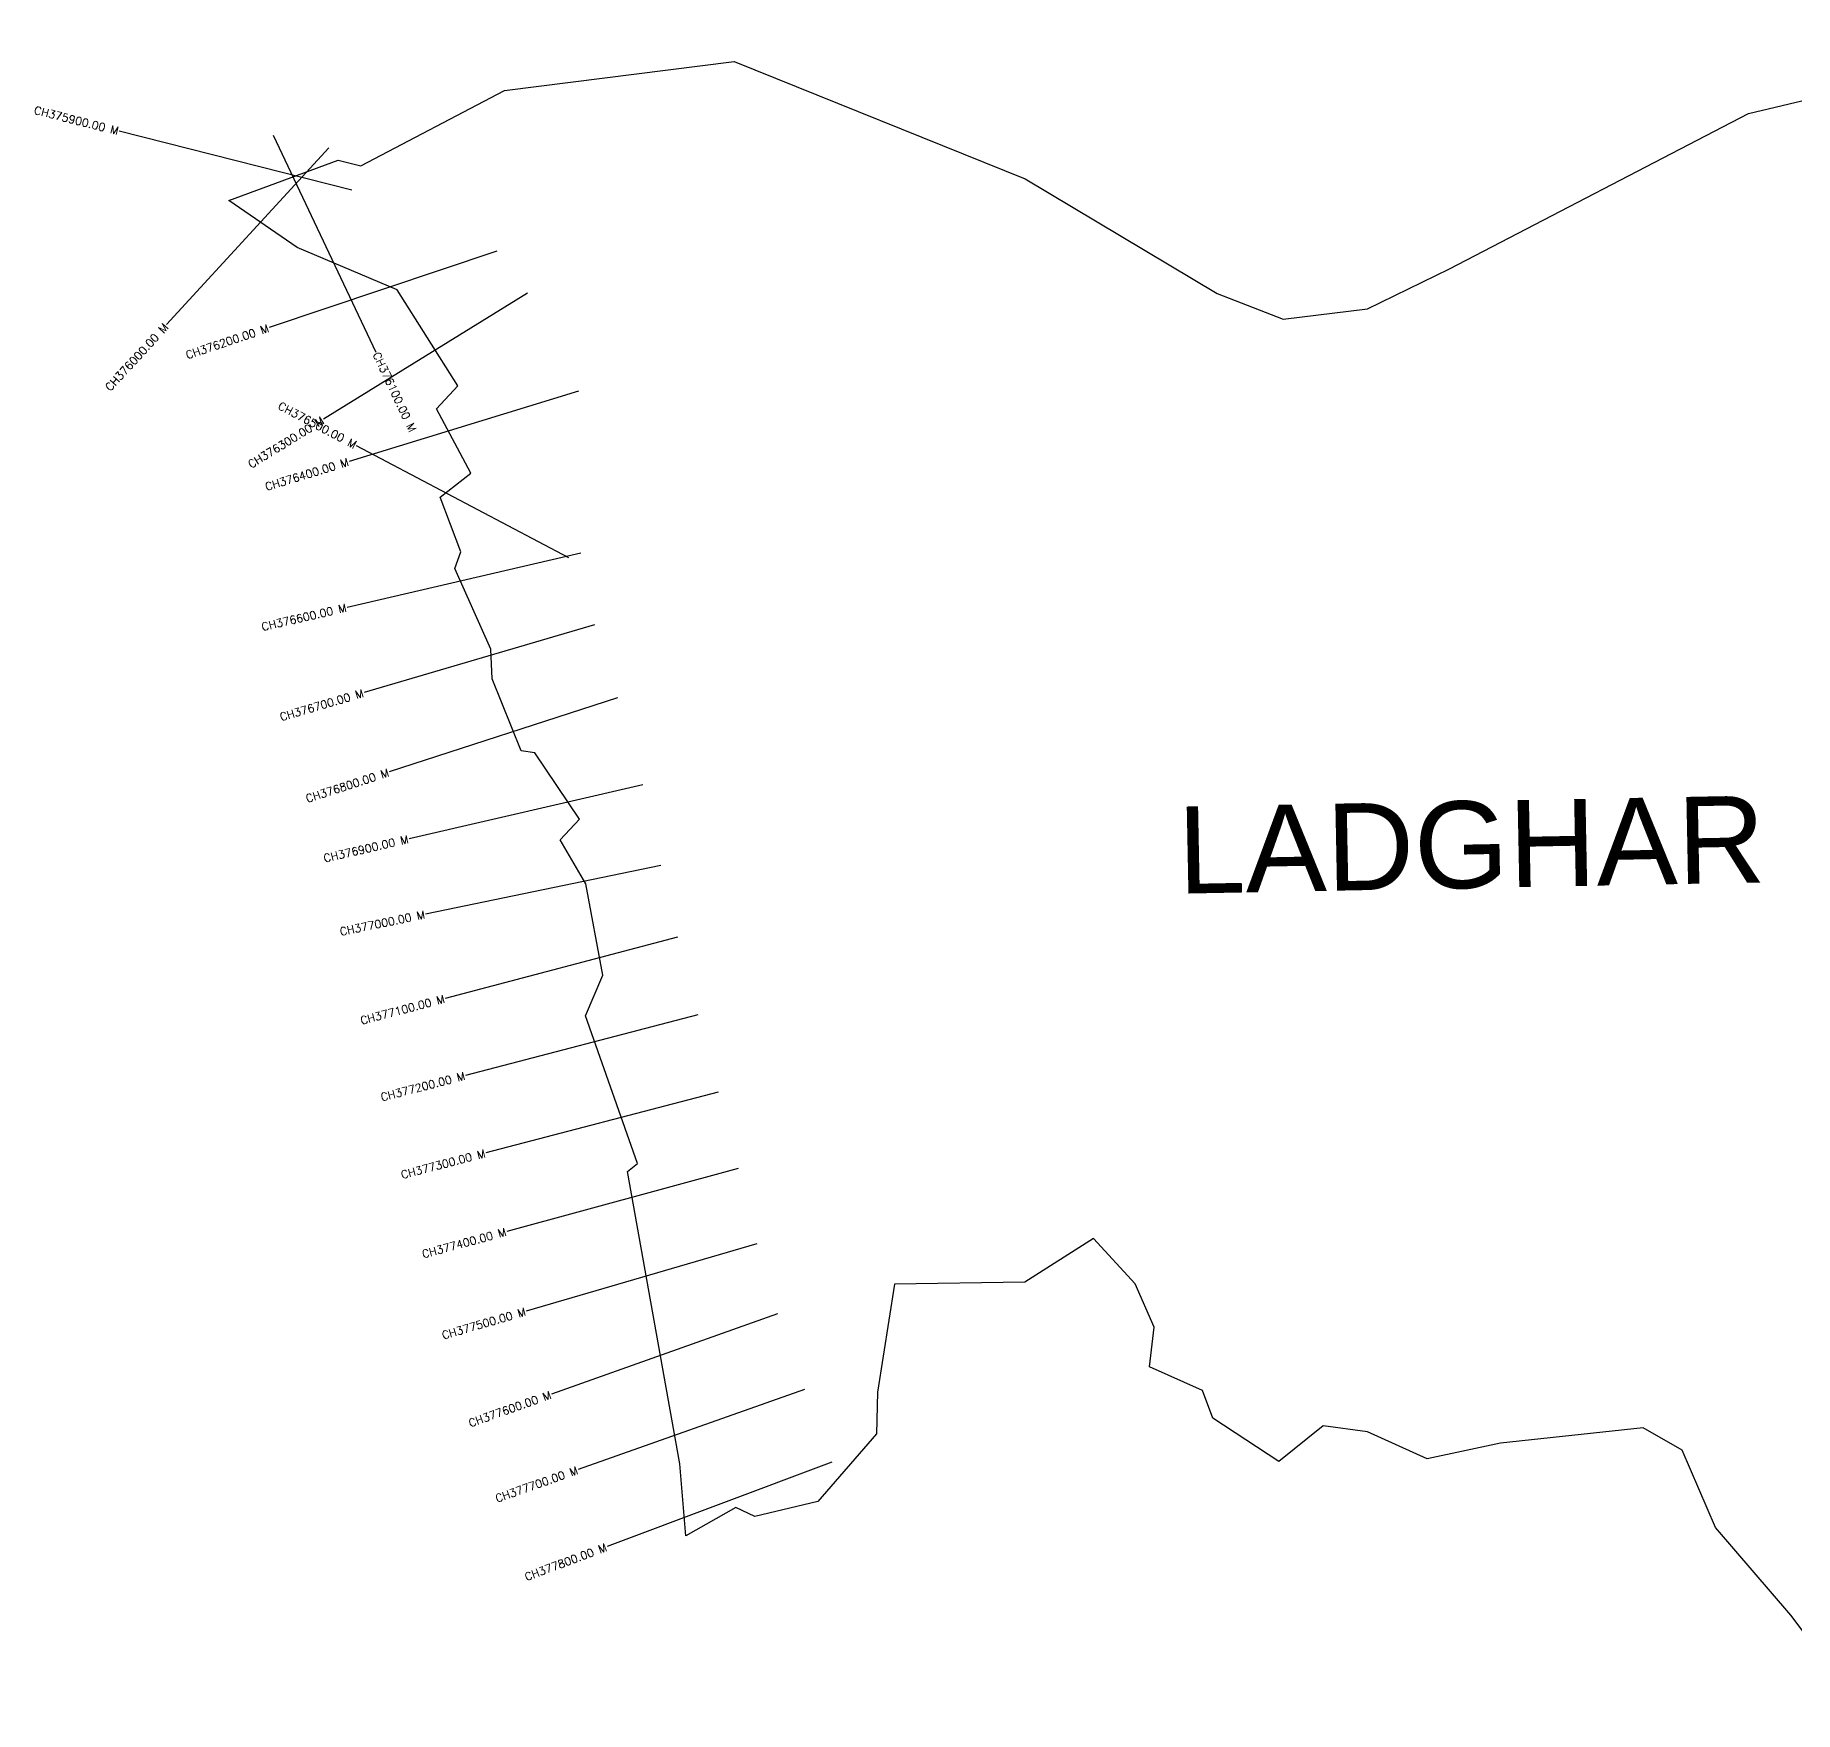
# Model space of a CAD drawing. Header units: metres. Extents: x 301361 to 305682, y 1959509 to 1961879.
# Drawn here: x 301361 to 303561, y 1959532 to 1961628 of the extents above; entities that cross this region are included whole.
import ezdxf
from ezdxf.enums import TextEntityAlignment as Align

# ---------------------------------------------------------------- set-up
doc = ezdxf.new("R2010")
doc.units = ezdxf.units.M
doc.header["$MEASUREMENT"] = 0
for name, color, linetype in [('CS', 134, 'Continuous'), ('CSMark', 6, 'Continuous'), ('village', 3, 'Continuous'), ('VILLAGE NAME', 250, 'Continuous')]:
    doc.layers.add(name, color=color, linetype=linetype)
doc.styles.get("Standard").update_dxf_attribs({"font": 'simplex.shx'})

msp = doc.modelspace()

# ---------------------------------------------------------------- linework, layer by layer
at = {"layer": 'CS'}
for p, q in [((301757.1, 1961434.3), (301466.3, 1961507.7)), ((301658.6, 1961503), (301786.8, 1961231.8)), ((301728.3, 1961487), (301525.3, 1961266.1)), ((301938, 1961357.8), (301653.6, 1961262.3)), ((301976.7, 1961305.6), (301721.6, 1961147.8)), ((302040.4, 1961183), (301753.6, 1961095.1)), ((302028, 1960974.4), (301762.7, 1961114.6)), ((302043.2, 1960980.3), (301750.9, 1960912.7)), ((302060.1, 1960890.7), (301772.2, 1960806.1)), ((302089.2, 1960799.4), (301803.8, 1960706.9)), ((302120.8, 1960691), (301828.5, 1960623.4)), ((302143, 1960589.9), (301849.1, 1960529.2)), ((302163.8, 1960500.5), (301873.8, 1960423.9)), ((302189.5, 1960403.3), (301899.2, 1960327.6)), ((302214.7, 1960306.7), (301924.5, 1960230.8)), ((302240, 1960211.5), (301950.5, 1960132.7)), ((302263, 1960117), (301975, 1960033)), ((302289.2, 1960029.5), (302006.5, 1959929.1)), ((302322.7, 1959935.2), (302040, 1959834.9)), ((302356.8, 1959844.1), (302075.9, 1959738.7))]:
    msp.add_line(p, q, dxfattribs=at)
at = {"layer": 'village', "color": 3, "true_color": 0x00ff00}
msp.add_polyline3d([(303646.9, 1959532.2, 0), (303555.6, 1959653, 0), (303461.5, 1959762.6, 0), (303419.8, 1959859.4, 0), (303370.9, 1959887.1, 0), (303192.8, 1959867.9, 0), (303101.1, 1959848.6, 0), (303026.6, 1959882.3, 0), (302971.2, 1959889.8, 0), (302915.6, 1959845.2, 0), (302833.3, 1959899.3, 0), (302820.3, 1959933.7, 0), (302754.2, 1959963.2, 0), (302759.7, 1960012.8, 0), (302736, 1960067.1, 0), (302684, 1960123.9, 0), (302598, 1960069.1, 0), (302435.4, 1960066.9, 0), (302414.2, 1959931.6, 0), (302412.7, 1959879.5, 0), (302339.4, 1959794.9, 0), (302260.6, 1959776.5, 0), (302236.9, 1959787.7, 0), (302174.3, 1959752.1, 0), (302167, 1959842.2, 0), (302101.7, 1960207.5, 0), (302113.9, 1960217.7, 0), (302048.8, 1960402, 0), (302070.5, 1960452.8, 0), (302049.6, 1960567, 0), (302017.3, 1960622.3, 0), (302041.5, 1960648, 0), (301985.6, 1960730.9, 0), (301968.5, 1960733.3, 0), (301932.5, 1960823.4, 0), (301930.8, 1960860.3, 0), (301885.8, 1960961.2, 0), (301893, 1960982, 0), (301867.4, 1961050.4, 0), (301905.5, 1961080.5, 0), (301862.7, 1961160.8, 0), (301889.4, 1961189.4, 0), (301813.4, 1961309.4, 0), (301688.6, 1961362.3, 0), (301603.1, 1961421.3, 0), (301739.9, 1961471.7, 0), (301768, 1961464.4, 0), (301947.7, 1961558.9, 0), (302234.7, 1961594.8, 0), (302598.4, 1961448.3, 0), (302838.4, 1961305.1, 0), (302920.9, 1961273.1, 0), (303026.5, 1961285.9, 0), (303128.9, 1961335.9, 0), (303502.8, 1961530, 0), (303914.9, 1961627.8, 0)], dxfattribs=at)

# ---------------------------------------------------------------- texts
at = {"layer": 'CSMark'}
for s, rotation, p in [('CH375900.00 M', 345.8221, (301465.3, 1961508)), ('CH376000.00 M', 47.4238, (301524.7, 1961265.3)), ('CH376200.00 M', 18.5541, (301652.6, 1961262)), ('CH376300.00 M', 31.7392, (301720.7, 1961147.3)), ('CH376500.00 M', 332.1381, (301761.8, 1961115)), ('CH376400.00 M', 17.0405, (301752.6, 1961094.8)), ('CH376600.00 M', 13.013, (301750, 1960912.5)), ('CH376700.00 M', 16.3784, (301771.3, 1960805.8)), ('CH376800.00 M', 17.9562, (301802.9, 1960706.6)), ('CH376900.00 M', 13.034, (301827.5, 1960623.2)), ('CH377000.00 M', 11.661, (301848.2, 1960529)), ('CH377100.00 M', 14.8028, (301872.8, 1960423.6)), ('CH377200.00 M', 14.6196, (301898.2, 1960327.4)), ('CH377300.00 M', 14.6552, (301923.5, 1960230.5)), ('CH377400.00 M', 15.2243, (301949.6, 1960132.4)), ('CH377500.00 M', 16.2652, (301974, 1960032.7)), ('CH377600.00 M', 19.5402, (302005.6, 1959928.8)), ('CH377700.00 M', 19.5402, (302039, 1959834.6)), ('CH377800.00 M', 20.5674, (302075, 1959738.4))]:
    msp.add_text(s, height=10, rotation=rotation, dxfattribs=at).set_placement(p, align=Align.MIDDLE_RIGHT)
msp.add_text('CH376100.00 M', height=10, rotation=295.2884, dxfattribs=at).set_placement((301787.2, 1961230.9), align=Align.MIDDLE_LEFT)
at = {"layer": 'VILLAGE NAME', "insert": (302788.1, 1960663.5), "char_height": 108.748, "attachment_point": 1, "rotation": 1.1028}
msp.add_mtext_dynamic_manual_height_columns('{\\fArial|b0|i0|c0|p34;LADGHAR}', width=1571.314, gutter_width=543.7, heights=[0], dxfattribs=at)

doc.saveas('drawing.dxf')
